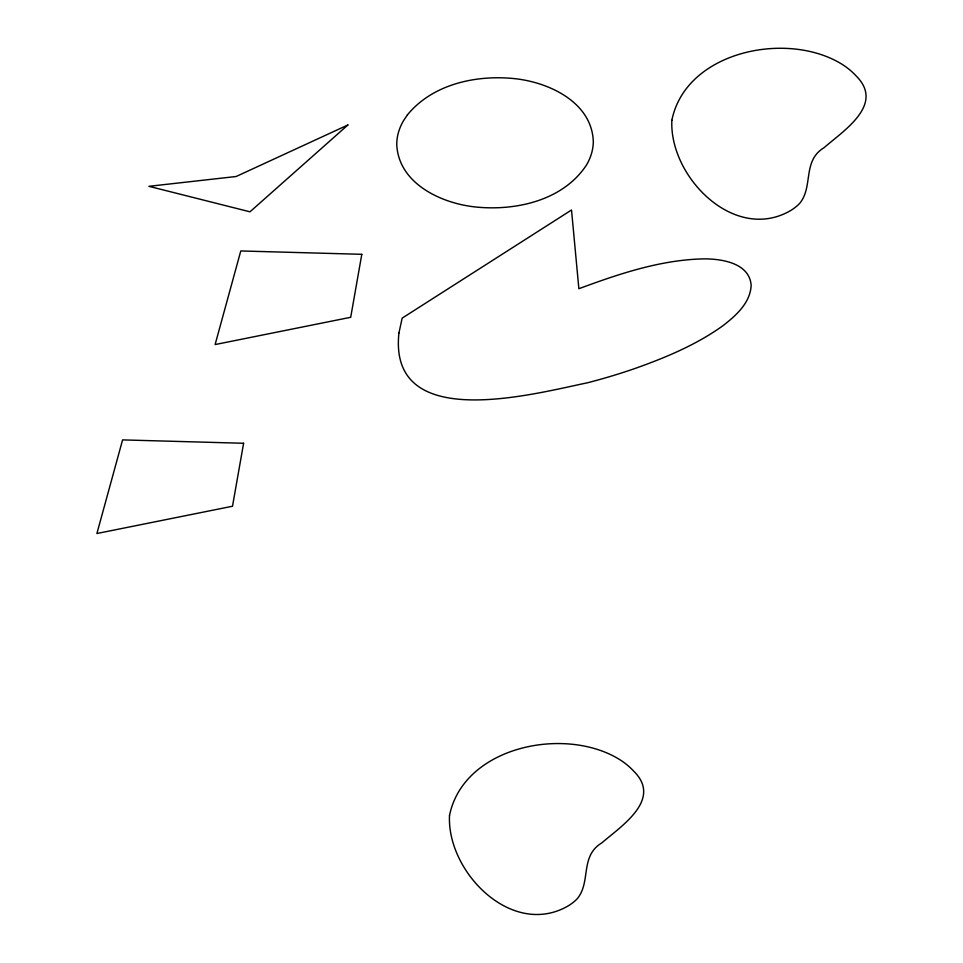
<?xml version="1.0" encoding="UTF-8"?>
<svg xmlns="http://www.w3.org/2000/svg" width="963" height="963" viewBox="0 0 963 963"><rect width="100%" height="100%" fill="white"/><g stroke="black" fill="none" stroke-linecap="round" stroke-linejoin="round"><path stroke-width="1.44" d="M449.504 815.541C446.748 872.153 512.448 939.069 568.904 905.473A68.59 37.352 2 0 0 577.511 898.431C591.113 881.602 579.786 856.071 601.839 842.866C621.376 825.977 662.676 799.495 633.654 771.098A100.176 54.554 2 0 0 621.99 761.083C568.182 725.079 463.757 745.169 449.504 815.541M671.861 120.255C669.104 176.879 734.817 243.795 791.273 210.187A68.59 37.352 2 0 0 799.88 203.145C813.47 186.328 802.143 160.797 824.208 147.58C843.865 130.378 885.009 104.425 856.023 75.824A100.176 54.554 2 0 0 844.358 65.797C790.551 29.793 686.125 49.883 671.861 120.255M398.935 332.945C388.101 433.663 533.165 393.987 587.623 382.756A467.476 254.605 2 0 0 634.497 368.66C665.228 357.767 695.78 345.079 722.467 326.06C735.612 315.96 750.309 303.128 751.164 285.337C749.455 262.959 721.829 258.854 703.953 258.866C660.678 259.745 619.065 273.853 578.871 288.719L571.516 210.006L402.173 318.127L398.935 332.945M243.603 443.269L232.504 506.237L96.902 533.514L122.59 439.898L243.603 443.269M361.799 254.316L350.701 317.296L215.11 344.561L240.786 250.958L361.799 254.316M407.433 114.85L403.569 120.604A147.435 80.302 2 0 0 396.744 143.993C398.104 183.62 441.704 203.674 476.252 207.057C516.18 210.981 563.211 200.448 586.491 165.01A147.435 80.302 2 0 0 593.316 141.633C591.956 102.006 548.356 81.939 513.809 78.557C475.794 74.801 432.628 84.118 407.433 114.85M347.884 124.985L249.983 211.812L148.928 186.316L236.128 176.506L347.884 124.985"/></g></svg>
